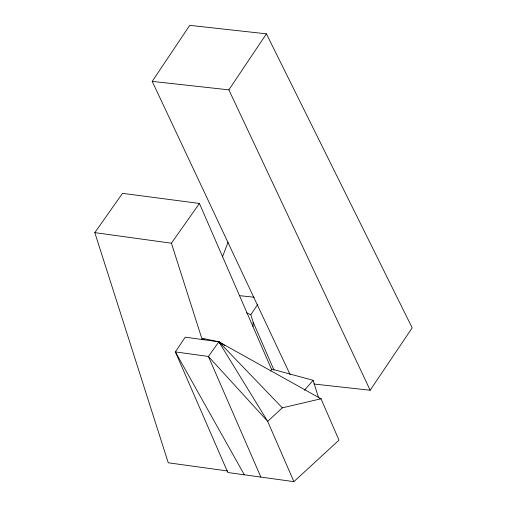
<?xml version="1.0" encoding="UTF-8"?>
<svg xmlns="http://www.w3.org/2000/svg" width="507" height="507" viewBox="0 0 507 507"><rect width="100%" height="100%" fill="white"/><g stroke="black" fill="none" stroke-linecap="round" stroke-linejoin="round"><path stroke-width="0.76" d="M252.993 326.559L253.202 322.268L250.8 314.701L246.503 312.857M222.446 256.948L228.08 242.194M290.124 374.616L152.208 81.386L189.738 25.35L266.416 33.823L412.185 327.839L370.161 390.238L313.827 384.014M370.161 390.238L228.879 89.853L266.416 33.823M250.8 314.701L257.848 304.238M227.668 470.99L168.267 462.79L94.815 232.631L122.498 193.344L199.422 203.446L271.676 369.609M202.166 339.589L171.41 243.208L199.422 203.446M270.535 371.048L271.885 369.128L313.13 380.307L318.497 397.526M304.422 390.301L313.13 380.307M321.007 398.775L319.492 398.394L321.007 398.775L282.329 407.837L267.671 421.336L293.902 481.65L338.993 440.133L321.007 398.775L218.872 341.819L202.356 338.302L204.226 339.741M239.367 295.638L254.191 297.235M152.208 81.386L228.879 89.853M94.815 232.631L171.41 243.208M293.902 481.65L227.833 472.524L175.378 351.896L185.239 337.174L218.872 341.819L224.861 345.59M282.329 407.837L218.872 341.819L208.415 356.459L260.864 477.087M244.349 474.806L175.378 351.896L208.415 356.459L267.671 421.336L218.872 341.819L219.506 343.264M253.202 322.268L274.008 370.123"/></g></svg>
